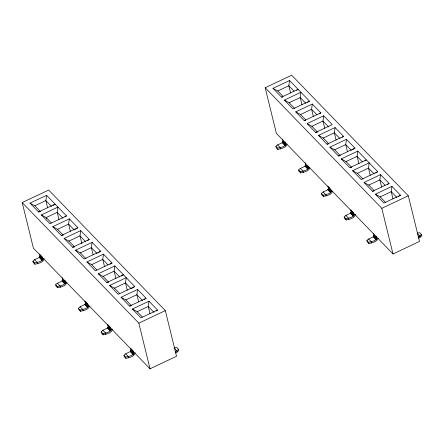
<?xml version="1.0" encoding="UTF-8"?>
<svg xmlns="http://www.w3.org/2000/svg" width="444" height="444" viewBox="0 0 444 444"><rect width="100%" height="100%" fill="white"/><g stroke="black" fill="none" stroke-linecap="round" stroke-linejoin="round"><path stroke-width="0.67" d="M39.949 256.416L39.433 254.012L42.163 256.832C44.744 261.455 37.485 262.293 34.588 262.992L32.917 261.266L34.599 259.673L39.261 257.453L39.949 256.416L42.68 259.241M66.822 282.689C65.695 286.325 60.817 286.985 57.653 287.762L55.983 286.036L55.678 284.793C57.326 281.774 64.918 282.356 62.188 277.539M55.678 284.793L57.348 286.524C60.24 285.825 67.499 284.981 64.918 280.364M85.464 303.474L84.948 301.071L87.679 303.896C90.26 308.513 82.995 309.357 80.103 310.051L78.433 308.325L80.109 306.732L84.771 304.512L85.464 303.474L88.195 306.299M108.219 327.006L107.703 324.603L110.434 327.428C113.015 332.045 105.755 332.889 102.858 333.583L101.188 331.857L102.869 330.264L107.531 328.044L108.219 327.006L110.95 329.831M130.974 350.538L130.458 348.135L133.189 350.954C135.77 355.577 128.51 356.415 125.619 357.115L123.948 355.389L125.624 353.796L130.286 351.576L130.974 350.538L133.705 353.363M287.074 144.006C286.33 147.919 281.041 148.607 277.866 149.406L276.196 147.68L275.896 146.437C277.544 143.418 285.137 143.995 282.406 139.183M275.896 146.437L277.561 148.163C280.458 147.469 287.718 146.625 285.137 142.008M309.829 167.538C309.085 171.451 303.796 172.133 300.627 172.932L298.956 171.206L298.651 169.969C300.299 166.944 307.892 167.527 305.161 162.715M298.651 169.969L300.322 171.695C302.941 170.946 310.034 170.379 308.025 166.089M332.589 191.064C331.84 194.983 326.551 195.665 323.382 196.464L321.711 194.738L321.406 193.501C323.06 190.476 330.652 191.059 327.922 186.241L330.197 188.595M321.406 193.501L323.077 195.227C325.702 194.478 332.789 193.911 330.78 189.621M351.193 212.177L350.677 209.773L353.407 212.598C355.988 217.216 348.729 218.06 345.832 218.753L344.167 217.027L345.843 215.434L350.505 213.214L351.193 212.177L353.924 215.001M378.099 238.128C377.356 242.041 372.066 242.724 368.897 243.523L367.227 241.797L366.922 240.559C368.57 237.534 376.162 238.117 373.432 233.305M366.922 240.559L368.592 242.285C371.484 241.592 378.743 240.748 376.162 236.13M39.849 211.782L38.55 211.977L30.014 203.152L46.581 195.327L45.854 200.583L47.625 207.803M62.604 235.309L61.305 235.509L52.769 226.684L69.336 218.853L68.609 224.109L70.38 231.335M74.631 246.981L72.683 247.275L64.147 238.45L80.714 230.619L79.987 235.875L81.924 243.756M92.097 242.385L100.627 251.21L84.06 259.041L75.53 250.216L92.097 242.385L91.364 247.641L93.14 254.862M103.474 254.151L112.005 262.976L95.438 270.801L86.907 261.982L103.474 254.151L102.742 259.407L104.518 266.628M108.12 282.373L106.821 282.567L98.285 273.743L114.852 265.917L114.119 271.173L115.895 278.394M130.875 305.905L129.576 306.099L121.04 297.275L137.607 289.444L136.88 294.699L138.65 301.926M148.984 301.21L157.52 310.034L140.953 317.865L132.417 309.041L148.984 301.21L148.257 306.465L150.033 313.692M282.822 96.953L281.524 97.153L272.988 88.328L289.555 80.497L288.828 85.753L290.598 92.974M305.577 120.485L304.279 120.679L295.743 111.855L312.31 104.029L311.583 109.285L313.359 116.506M316.955 132.251L315.656 132.445L307.126 123.621L323.693 115.795L322.96 121.051L324.736 128.272M328.332 144.011L327.034 144.211L318.503 135.387L335.07 127.556L334.338 132.812L336.114 140.038M339.716 155.777L338.417 155.977L329.881 147.153L346.448 139.322L345.715 144.578L347.491 151.804M366.361 159.912L349.794 167.743L341.258 158.919L357.825 151.088L357.098 156.344L358.869 163.564M373.848 191.075L372.549 191.27L364.013 182.445L380.58 174.62L379.853 179.876L381.629 187.096M391.963 186.386L400.494 195.21L383.927 203.036L375.396 194.211L391.963 186.386L391.231 191.642L393.007 198.862M89.577 306.221C88.45 309.856 83.572 310.517 80.408 311.294L78.738 309.568L78.433 308.325M175.347 352.93L177.145 352.086L176.845 350.843L174.115 348.024L176.851 347.524L178.521 349.25L176.845 350.843L175.091 351.665M177.145 352.086L178.827 350.494L178.521 349.25M418.32 238.101L420.124 237.257L419.819 236.019L417.088 233.194L419.824 232.7L421.495 234.426L419.819 236.019L418.065 236.841M420.124 237.257L421.8 235.664L421.495 234.426M53.075 205.472L55.117 204.151L38.55 211.977M64.963 216.905L66.495 215.912L46.581 195.327M75.319 229.332L77.872 227.678L69.336 218.853M296.559 90.315L298.091 89.322L281.524 97.153M87.718 240.437L89.25 239.444L80.714 230.619M307.426 102.409L309.468 101.088L289.555 80.497M98.074 252.864L100.627 251.21M319.314 113.842L320.846 112.854L312.31 104.029M109.962 264.297L112.005 262.976M121.345 276.063L123.388 274.742L106.821 282.567M342.069 137.374L343.601 136.38L335.07 127.556M131.702 288.489L134.765 286.502L114.852 265.917M352.431 149.8L354.978 148.146L346.448 139.322M144.1 299.595L146.143 298.268L137.607 289.444M364.829 160.906L365.85 160.245M155.988 311.028L157.52 310.034M375.696 172.999L377.739 171.678L357.825 151.088M387.584 184.432L389.116 183.444L380.58 174.62M398.451 196.531L400.494 195.21M32.917 261.266L33.222 262.504L34.893 264.23C38.056 263.431 43.784 262.676 44.095 258.519M101.188 331.857L101.493 333.094L103.163 334.82C106.321 334.021 112.055 333.266 112.365 329.109M344.167 217.027L344.466 218.27L346.137 219.996C349.3 219.192 355.028 218.442 355.339 214.28M123.948 355.389L124.253 356.626L125.918 358.352C129.082 357.553 134.81 356.798 135.12 352.636M22.2 202.564L48.707 190.032L165.334 310.628L176.546 356.266L150.039 368.792L33.411 248.202L22.2 202.564L138.828 323.154L150.039 368.792M265.173 87.734L291.68 75.208L408.308 195.798L419.519 241.436L393.012 253.968L276.384 133.372L265.173 87.734L381.801 208.325L393.012 253.968M30.014 203.152L34.81 205.8L45.854 200.583L51.543 206.466M272.988 88.328L277.783 90.97L288.828 85.753L294.039 91.148M66.495 215.912L49.928 223.743L41.392 214.918L57.959 207.093L57.232 212.349L59.002 219.569M309.468 101.088L292.901 108.913L284.365 100.094L300.932 92.263L300.205 97.519L301.976 104.74M284.365 100.094L289.161 102.736L300.205 97.519L305.894 103.402M52.769 226.684L57.565 229.332L68.609 224.109L74.298 229.992M295.743 111.855L300.538 114.502L311.583 109.285L316.8 114.674M61.305 235.509L77.872 227.678M304.279 120.679L320.846 112.854M64.147 238.45L68.942 241.098L79.987 235.875L85.675 241.758M307.126 123.621L311.916 126.268L322.96 121.051L328.649 126.928M72.683 247.275L89.25 239.444M315.656 132.445L332.223 124.614L323.693 115.795M75.53 250.216L80.32 252.858L91.364 247.641L97.053 253.524M318.503 135.387L323.293 138.034L334.338 132.812L340.026 138.695M327.034 144.211L343.601 136.38M86.907 261.982L91.697 264.624L102.742 259.407L107.959 264.802M329.881 147.153L334.671 149.8L345.715 144.578L351.409 150.461M338.417 155.977L354.978 148.146M98.285 273.743L103.075 276.39L114.119 271.173L119.813 277.056M341.258 158.919L346.054 161.566L357.098 156.344L362.31 161.738M134.765 286.502L118.198 294.333L109.662 285.509L126.229 277.683L125.502 282.939L127.273 290.16M377.739 171.678L361.172 179.504L352.636 170.685L369.203 162.854L368.476 168.109L370.246 175.33M109.662 285.509L114.458 288.156L125.502 282.939L131.191 288.822M352.636 170.685L357.431 173.327L368.476 168.109L374.164 173.993M121.04 297.275L125.835 299.922L136.88 294.699L142.568 300.582M364.013 182.445L368.809 185.093L379.853 179.876L385.07 185.265M129.576 306.099L146.143 298.268M372.549 191.27L389.116 183.444M132.417 309.041L137.213 311.688L148.257 306.465L153.946 312.348M375.396 194.211L380.186 196.859L391.231 191.642L396.919 197.525M138.828 323.154L165.334 310.628M381.801 208.325L408.308 195.798M350.444 167.643L351.742 167.444M41.392 214.918L46.187 217.566L51.399 222.96M420.968 234.804L421.8 235.664M277.783 90.97L282.995 96.365M289.161 102.736L294.849 108.619M300.538 114.502L305.755 119.897M311.916 126.268L317.604 132.151M323.293 138.034L328.51 143.423M334.671 149.8L340.365 155.683M346.054 161.566L351.265 166.955M357.431 173.327L363.12 179.209M368.809 185.093L374.026 190.487M380.186 196.859L385.403 202.253M282.933 141.397L285.664 144.222M305.688 164.929L308.419 167.749M328.443 188.456L331.174 191.281M351.204 211.988L353.935 214.813M373.959 235.52L376.69 238.345M282.922 141.586L285.653 144.411M305.677 165.118L308.408 167.943M328.438 188.65L331.169 191.475M373.948 235.709L376.679 238.533M282.878 141.786L285.609 144.605M305.639 165.312L308.369 168.137M328.394 188.844L331.124 191.669M351.149 212.376L353.879 215.196M373.909 235.903L376.64 238.728M282.806 141.975L285.536 144.799M305.561 165.507L308.291 168.332M328.316 189.039L331.046 191.864M351.076 212.571L353.807 215.39M373.831 236.097L376.562 238.922M282.7 142.163L285.431 144.988M305.455 165.695L308.186 168.52M328.21 189.222L330.941 192.047M350.971 212.754L353.702 215.579M373.726 236.286L376.457 239.111M282.567 142.335L285.298 145.16M305.322 165.867L308.053 168.692M328.077 189.399L330.808 192.224M350.832 212.926L353.568 215.751M373.593 236.458L376.323 239.283M282.406 142.491L285.137 145.316M305.167 166.023L307.897 168.848M327.922 189.555L330.652 192.38M350.677 213.081L353.407 215.906M373.437 236.613L376.168 239.438M282.234 142.624L284.965 145.449M304.989 166.156L307.72 168.981M327.744 189.688L330.475 192.507M350.505 213.214L353.235 216.039M373.26 236.746L375.99 239.571M277.572 144.844L280.303 147.669L280.608 148.907M300.327 168.376L303.058 171.201L303.363 172.439M323.088 191.908L325.818 194.727L326.124 195.971M345.843 215.434L348.573 218.259L348.879 219.503M368.598 238.966L371.328 241.791L371.634 243.029M62.92 218.226L57.232 212.349L46.187 217.566L46.509 218.881M34.81 205.8L40.498 211.683M57.565 229.332L63.253 235.215M68.942 241.098L74.159 246.487M80.32 252.858L86.008 258.741M91.697 264.624L96.914 270.019M103.075 276.39L108.769 282.273M114.458 288.156L119.669 293.551M125.835 299.922L131.524 305.805M137.213 311.688L142.43 317.077M39.954 256.227L42.691 259.046M62.715 279.753L65.446 282.578M85.47 303.285L88.201 306.11M108.225 326.817L110.956 329.642M130.986 350.344L133.716 353.169M62.704 279.948L65.435 282.767M39.905 256.61L42.635 259.435M62.66 280.142L65.396 282.967M85.42 303.674L88.151 306.493M108.175 327.2L110.906 330.025M130.93 350.732L133.661 353.557M39.832 256.804L42.563 259.629M62.587 280.336L65.318 283.161M85.342 303.863L88.073 306.687M108.097 327.394L110.834 330.219M130.858 350.927L133.589 353.751M39.721 256.993L42.452 259.812M62.482 280.519L65.213 283.344M85.237 304.051L87.968 306.876M107.992 327.583L110.723 330.408M130.752 351.115L133.483 353.935M39.588 257.165L42.319 259.99M62.349 280.697L65.079 283.516M85.104 304.223L87.834 307.048M107.859 327.755L110.589 330.58M130.619 351.287L133.35 354.112M39.433 257.32L42.163 260.145M62.193 280.852L64.924 283.677M84.948 304.379L87.679 307.204M107.703 327.911L110.434 330.736M130.458 351.443L133.194 354.268M39.261 257.453L41.991 260.278M62.016 280.985L64.746 283.805M84.771 304.512L87.501 307.337M107.531 328.044L110.262 330.869M130.286 351.576L133.017 354.395M34.599 259.673L37.329 262.498L37.635 263.736M57.354 283.205L60.084 286.025L60.39 287.268M80.109 306.732L82.845 309.557L83.145 310.794M102.869 330.264L105.6 333.089L105.905 334.326M125.624 353.796L128.355 356.615L128.66 357.858M368.592 242.285L368.897 243.523M345.832 218.753L346.137 219.996M323.077 195.227L323.382 196.464M300.322 171.695L300.627 172.932M277.561 148.163L277.866 149.406M125.619 357.115L125.918 358.352M102.858 333.583L103.163 334.82M80.103 310.051L80.408 311.294M57.348 286.524L57.653 287.762M34.588 262.992L34.893 264.23"/></g></svg>
